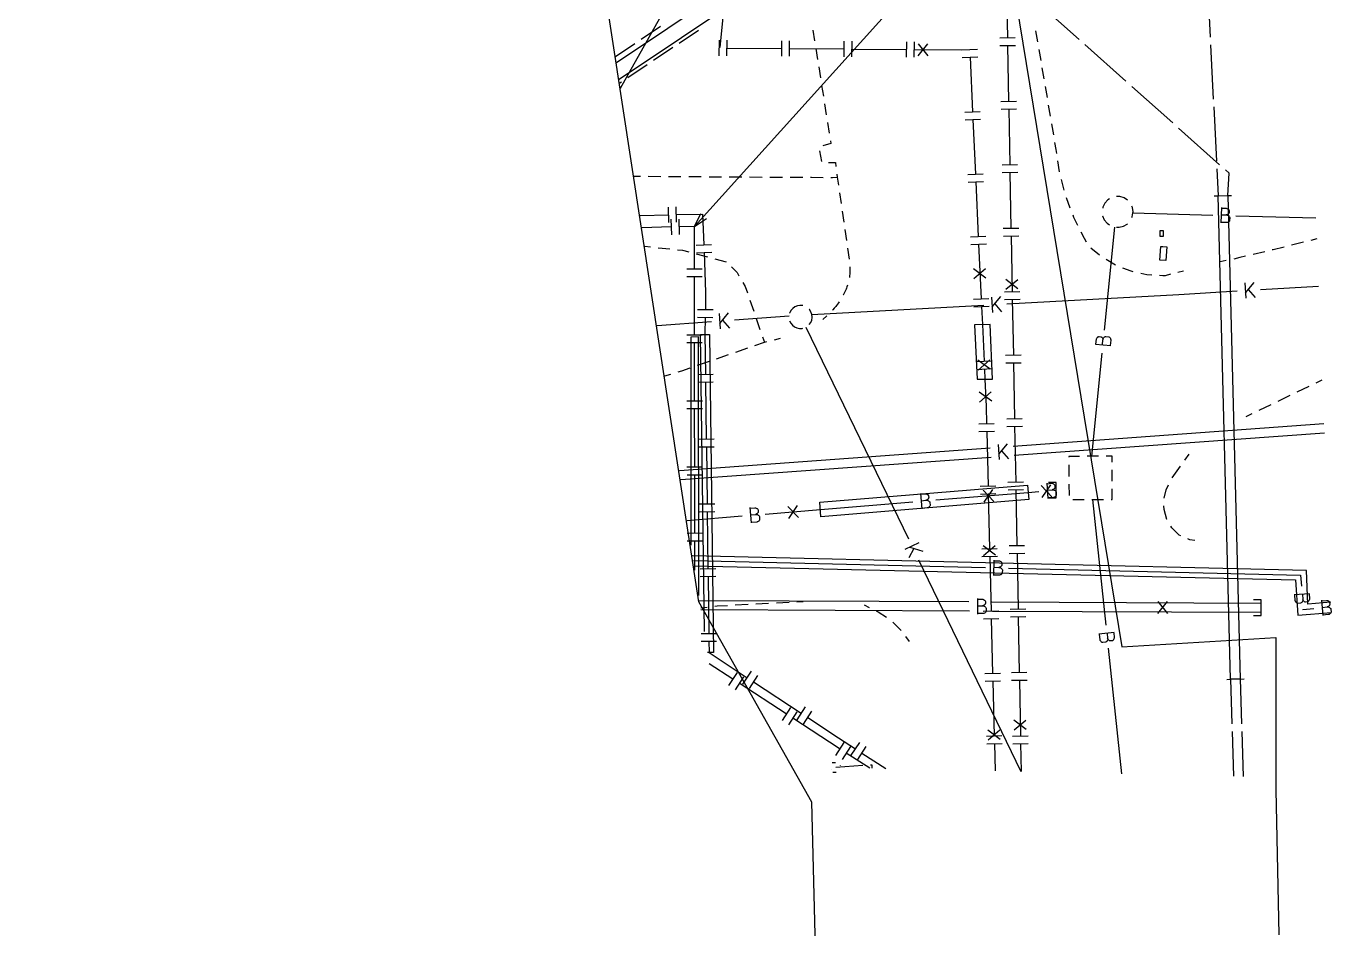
# Model space of a CAD drawing. Header units: metres. Extents: x 17721 to 17912, y 14015 to 15901.
# Drawn here: x 17765.7 to 17850.4, y 14384.3 to 14442.7 of the extents above; entities that cross this region are included whole.
import ezdxf

# ---------------------------------------------------------------- set-up
doc = ezdxf.new("R2010")
doc.units = ezdxf.units.M
for name, color, linetype in [('GC_BUILDING', 8, 'Continuous'), ('GC_CURB_EDGE', 1, 'Continuous'), ('GC_GAS_AXIS', 2, 'Continuous'), ('GC_POWER_AXIS', 40, 'Continuous'), ('GC_SEWER_AXIS', 6, 'Continuous'), ('GC_SITE_BOUNDARY', 7, 'Continuous'), ('GC_TEST_GREEN_ZONE', 3, 'Continuous'), ('GC_WATER_AXIS', 5, 'Continuous')]:
    doc.layers.add(name, color=color, linetype=linetype)

msp = doc.modelspace()

# ---------------------------------------------------------------- linework, layer by layer
at = {"layer": 'GC_BUILDING'}
for points in [[(17839.097, 14429.096), (17839.098, 14429.496), (17839.289, 14429.496), (17839.294, 14429.096)], [(17839.143, 14428.466), (17839.282, 14428.455), (17839.542, 14428.435), (17839.472, 14427.542), (17839.073, 14427.573)]]:
    msp.add_lwpolyline(points, close=True, dxfattribs=at)
at = {"layer": 'GC_CURB_EDGE'}
for points in [[(17816.625, 14442.467), (17816.736, 14441.765)], [(17831.186, 14441.707), (17831.065, 14442.418)], [(17816.814, 14441.272), (17816.925, 14440.57)], [(17831.391, 14440.504), (17831.27, 14441.215)], [(17817.004, 14440.076), (17817.115, 14439.375)], [(17831.597, 14439.301), (17831.475, 14440.011)], [(17817.193, 14438.881), (17817.304, 14438.18)], [(17831.802, 14438.097), (17831.681, 14438.808)], [(17817.382, 14437.686), (17817.494, 14436.985)], [(17832.007, 14436.894), (17831.886, 14437.604)], [(17817.572, 14436.491), (17817.683, 14435.79)], [(17832.212, 14435.69), (17832.091, 14436.401)], [(17817.761, 14435.296), (17817.787, 14435.134), (17817.268, 14434.964)], [(17832.413, 14434.486), (17832.375, 14434.738), (17832.297, 14435.198)], [(17817.053, 14434.653), (17817.176, 14433.954)], [(17817.638, 14433.904), (17818.081, 14433.9), (17818.114, 14433.635)], [(17832.594, 14433.279), (17832.487, 14433.992)], [(17805.052, 14433.004), (17805.459, 14433.002)], [(17805.959, 14432.999), (17806.774, 14432.994)], [(17807.274, 14432.991), (17808.089, 14432.986)], [(17808.589, 14432.983), (17809.404, 14432.978)], [(17809.904, 14432.975), (17810.718, 14432.97)], [(17811.218, 14432.967), (17812.033, 14432.962)], [(17812.533, 14432.959), (17813.348, 14432.954)], [(17813.848, 14432.951), (17814.663, 14432.946)], [(17815.163, 14432.943), (17815.978, 14432.939)], [(17816.478, 14432.936), (17816.541, 14432.935), (17817.293, 14432.931)], [(17817.793, 14432.928), (17817.898, 14432.927), (17818.2, 14432.94)], [(17818.175, 14433.139), (17818.2, 14432.94)], [(17818.2, 14432.94), (17818.274, 14432.436)], [(17832.896, 14432.096), (17832.715, 14432.794)], [(17818.347, 14431.941), (17818.45, 14431.239)], [(17833.289, 14430.942), (17833.036, 14431.617)], [(17818.523, 14430.744), (17818.626, 14430.042)], [(17833.773, 14429.823), (17833.519, 14430.329), (17833.465, 14430.474)], [(17818.699, 14429.547), (17818.802, 14428.845)], [(17834.336, 14428.741), (17834.201, 14428.967), (17833.996, 14429.376)], [(17805.751, 14428.476), (17806.122, 14428.435)], [(17806.619, 14428.38), (17807.363, 14428.299)], [(17847.125, 14428.423), (17846.421, 14428.249), (17846.364, 14428.236)], [(17848.372, 14428.731), (17847.611, 14428.543)], [(17849.238, 14428.945), (17848.857, 14428.851)], [(17807.86, 14428.244), (17808.179, 14428.209), (17808.592, 14428.101)], [(17809.076, 14427.975), (17809.799, 14427.786)], [(17810.283, 14427.66), (17811.007, 14427.471)], [(17818.875, 14428.35), (17818.979, 14427.647)], [(17835.184, 14427.886), (17834.623, 14428.338)], [(17836.223, 14427.249), (17835.599, 14427.609)], [(17843.376, 14427.54), (17842.992, 14427.461)], [(17844.627, 14427.83), (17844.256, 14427.743), (17843.864, 14427.647)], [(17845.877, 14428.122), (17845.114, 14427.944)], [(17811.369, 14427.136), (17811.72, 14426.776), (17811.843, 14426.564)], [(17819.025, 14427.15), (17819.027, 14427.04), (17819.026, 14426.95), (17819.019, 14426.771), (17819.013, 14426.682), (17819.001, 14426.55), (17818.986, 14426.442)], [(17837.365, 14426.824), (17837.223, 14426.855), (17836.687, 14427.063)], [(17838.565, 14426.61), (17838.242, 14426.63), (17837.854, 14426.716)], [(17840.606, 14426.87), (17840.257, 14426.779)], [(17812.094, 14426.131), (17812.251, 14425.86), (17812.392, 14425.449)], [(17818.873, 14425.956), (17818.833, 14425.843), (17818.799, 14425.753), (17818.775, 14425.694), (17818.723, 14425.574), (17818.682, 14425.486), (17818.593, 14425.309), (17818.591, 14425.305)], [(17839.773, 14426.655), (17839.422, 14426.567), (17839.282, 14426.564), (17839.063, 14426.578)], [(17812.554, 14424.976), (17812.797, 14424.269)], [(17818.331, 14424.879), (17818.279, 14424.803), (17818.162, 14424.645), (17818.101, 14424.569), (17818.007, 14424.459), (17817.91, 14424.353), (17817.885, 14424.327)], [(17812.959, 14423.796), (17813.201, 14423.089)], [(17817.53, 14423.975), (17817.277, 14423.726)], [(17813.364, 14422.616), (17813.485, 14422.262)], [(17814.138, 14422.42), (17814.533, 14422.515)], [(17811.638, 14421.623), (17812.407, 14421.889)], [(17812.879, 14422.052), (17813.485, 14422.262)], [(17813.485, 14422.262), (17813.652, 14422.302)], [(17809.157, 14420.765), (17809.23, 14420.791), (17809.925, 14421.031)], [(17810.398, 14421.194), (17811.166, 14421.46)], [(17807.046, 14420.085), (17807.436, 14420.197)], [(17807.917, 14420.336), (17808.14, 14420.4), (17808.686, 14420.596)], [(17847.971, 14419.039), (17848.754, 14419.416)], [(17849.205, 14419.632), (17849.596, 14419.82)], [(17845.502, 14417.854), (17846.286, 14418.231)], [(17846.736, 14418.447), (17847.52, 14418.823)], [(17844.66, 14417.45), (17845.052, 14417.638)], [(17840.708, 14414.634), (17840.979, 14415.005)], [(17839.877, 14413.484), (17840.414, 14414.23)], [(17839.356, 14412.173), (17839.5, 14412.716), (17839.653, 14413.038)], [(17839.531, 14410.78), (17839.527, 14410.788), (17839.353, 14411.438), (17839.349, 14411.675)], [(17840.44, 14409.721), (17840.342, 14409.762), (17839.851, 14410.244), (17839.787, 14410.351)], [(17841.347, 14409.43), (17841.017, 14409.477), (17840.901, 14409.526)], [(17809.78, 14405.09), (17809.368, 14405.039)], [(17811.105, 14405.206), (17810.42, 14405.17), (17810.277, 14405.152)], [(17812.434, 14405.275), (17811.605, 14405.231)], [(17813.763, 14405.344), (17812.933, 14405.3)], [(17815.092, 14405.413), (17814.262, 14405.369)], [(17816.006, 14405.46), (17815.591, 14405.438)], [(17820.301, 14405.07), (17819.959, 14405.244)], [(17821.399, 14404.437), (17820.843, 14404.785), (17820.777, 14404.827), (17820.747, 14404.842)], [(17822.345, 14403.6), (17821.793, 14404.134)], [(17822.87, 14402.89), (17822.648, 14403.203)]]:
    msp.add_lwpolyline(points, dxfattribs=at)
at = {"layer": 'GC_GAS_AXIS'}
for points in [[(17808.955, 14429.76), (17827.258, 14450.049), (17827.258, 14457.992)], [(17810.939, 14444.859), (17810.597, 14441.333)], [(17828.599, 14445.011), (17829.165, 14445.009), (17829.221, 14441.967)], [(17828.721, 14441.958), (17829.721, 14441.976)], [(17810.565, 14440.808), (17810.573, 14441.808)], [(17811.065, 14440.804), (17811.073, 14441.804)], [(17811.069, 14441.304), (17814.611, 14441.275)], [(17814.607, 14440.775), (17814.616, 14441.775)], [(17815.107, 14440.771), (17815.116, 14441.771)], [(17815.111, 14441.271), (17818.654, 14441.242)], [(17818.649, 14440.742), (17818.658, 14441.742)], [(17819.149, 14440.738), (17819.158, 14441.738)], [(17819.154, 14441.238), (17822.696, 14441.209)], [(17822.692, 14440.709), (17822.7, 14441.709)], [(17823.192, 14440.705), (17823.2, 14441.705)], [(17823.196, 14441.205), (17826.738, 14441.176)], [(17824.049, 14441.574), (17823.42, 14440.796)], [(17823.449, 14441.577), (17824.07, 14440.793)], [(17826.276, 14441.192), (17827.275, 14441.238)], [(17828.731, 14441.458), (17829.73, 14441.476)], [(17829.23, 14441.467), (17829.297, 14437.859)], [(17826.299, 14440.693), (17827.298, 14440.739)], [(17826.798, 14440.716), (17826.961, 14437.177)], [(17828.797, 14437.85), (17829.797, 14437.868)], [(17826.461, 14437.154), (17827.46, 14437.2)], [(17828.807, 14437.35), (17829.806, 14437.368)], [(17829.306, 14437.359), (17829.373, 14433.751)], [(17826.484, 14436.655), (17827.483, 14436.701)], [(17826.984, 14436.678), (17827.146, 14433.139)], [(17828.873, 14433.742), (17829.873, 14433.76)], [(17826.647, 14433.116), (17827.646, 14433.162)], [(17826.67, 14432.617), (17827.669, 14432.663)], [(17827.169, 14432.64), (17827.332, 14429.101)], [(17828.883, 14433.242), (17829.882, 14433.26)], [(17829.382, 14433.251), (17829.449, 14429.643)], [(17807.301, 14430.01), (17807.278, 14431.01)], [(17807.801, 14430.021), (17807.778, 14431.021)], [(17805.443, 14430.468), (17807.29, 14430.51)], [(17807.44, 14430.221), (17807.466, 14429.221)], [(17807.79, 14430.521), (17809.492, 14430.56), (17809.567, 14428.57)], [(17807.939, 14430.234), (17807.966, 14429.234)], [(17808.955, 14429.76), (17809.372, 14430.596)], [(17808.955, 14429.76), (17809.743, 14430.261)], [(17807.453, 14429.721), (17805.566, 14429.671)], [(17808.955, 14429.76), (17807.952, 14429.734)], [(17808.959, 14426.988), (17808.955, 14429.76)], [(17828.949, 14429.634), (17829.949, 14429.652)], [(17809.067, 14428.551), (17810.066, 14428.589)], [(17826.832, 14429.078), (17827.831, 14429.124)], [(17826.855, 14428.579), (17827.854, 14428.625)], [(17827.355, 14428.602), (17827.517, 14425.063)], [(17828.958, 14429.134), (17829.958, 14429.152)], [(17829.458, 14429.143), (17829.525, 14425.535)], [(17809.086, 14428.052), (17810.085, 14428.089)], [(17809.586, 14428.07), (17809.682, 14425.501), (17809.665, 14424.378)], [(17809.459, 14426.989), (17808.459, 14426.988)], [(17827.831, 14426.417), (17827.021, 14427.003)], [(17827.802, 14427.017), (17827.053, 14426.354)], [(17809.46, 14426.489), (17808.46, 14426.488)], [(17808.965, 14422.714), (17808.961, 14425.662), (17808.96, 14426.488)], [(17829.898, 14425.706), (17829.104, 14426.313)], [(17829.885, 14426.306), (17829.118, 14425.663)], [(17827.018, 14425.041), (17828.017, 14425.086)], [(17829.025, 14425.526), (17830.025, 14425.544)], [(17829.034, 14425.026), (17830.034, 14425.044)], [(17829.534, 14425.035), (17829.601, 14421.427)], [(17809.165, 14424.386), (17810.165, 14424.37)], [(17827.041, 14424.541), (17828.04, 14424.587)], [(17827.54, 14424.564), (17827.594, 14423.404), (17827.703, 14421.026)], [(17809.157, 14423.886), (17810.157, 14423.87)], [(17809.657, 14423.878), (17809.64, 14422.768), (17809.673, 14420.184)], [(17809.465, 14422.714), (17808.465, 14422.713)], [(17809.24, 14405.871), (17809.215, 14422.6), (17808.716, 14422.598), (17808.736, 14409.134)], [(17809.601, 14403.529), (17809.356, 14422.766), (17809.924, 14422.77), (17810.187, 14402.17), (17809.811, 14402.167)], [(17809.466, 14422.214), (17808.466, 14422.213)], [(17808.972, 14418.439), (17808.966, 14422.214)], [(17827.203, 14421.003), (17828.202, 14421.048)], [(17828.103, 14420.51), (17827.292, 14421.096)], [(17828.073, 14421.11), (17827.324, 14420.446)], [(17829.101, 14421.418), (17830.101, 14421.436)], [(17829.11, 14420.918), (17830.11, 14420.936)], [(17829.61, 14420.927), (17829.677, 14417.319)], [(17809.173, 14420.178), (17810.173, 14420.191)], [(17827.226, 14420.503), (17828.225, 14420.549)], [(17827.726, 14420.526), (17827.756, 14419.87), (17827.837, 14418.104), (17827.864, 14416.987)], [(17809.179, 14419.678), (17810.179, 14419.691)], [(17809.679, 14419.684), (17809.727, 14415.99)], [(17809.472, 14418.44), (17808.472, 14418.438)], [(17828.198, 14418.45), (17827.387, 14419.035)], [(17828.168, 14419.049), (17827.419, 14418.386)], [(17809.472, 14417.94), (17808.472, 14417.938)], [(17808.978, 14414.164), (17808.972, 14417.939)], [(17827.364, 14416.975), (17828.364, 14416.999)], [(17829.177, 14417.31), (17830.177, 14417.328)], [(17829.186, 14416.81), (17830.186, 14416.828)], [(17829.686, 14416.819), (17829.753, 14413.211)], [(17809.227, 14415.984), (17810.226, 14415.997)], [(17827.376, 14416.475), (17828.376, 14416.499)], [(17827.876, 14416.487), (17827.961, 14412.946)], [(17809.233, 14415.484), (17810.233, 14415.497)], [(17809.733, 14415.49), (17809.78, 14411.796)], [(17809.478, 14414.165), (17808.478, 14414.164)], [(17809.479, 14413.665), (17808.479, 14413.664)], [(17808.984, 14409.89), (17808.979, 14413.664)], [(17829.253, 14413.202), (17830.253, 14413.22)], [(17827.461, 14412.934), (17828.461, 14412.958)], [(17827.473, 14412.434), (17828.473, 14412.458)], [(17827.973, 14412.446), (17828.058, 14408.905)], [(17829.262, 14412.702), (17830.262, 14412.72)], [(17829.762, 14412.711), (17829.829, 14409.103)], [(17809.28, 14411.79), (17810.28, 14411.803)], [(17809.286, 14411.29), (17810.286, 14411.303)], [(17809.786, 14411.296), (17809.834, 14407.602)], [(17809.484, 14409.891), (17808.484, 14409.889)], [(17809.485, 14409.391), (17808.485, 14409.389)], [(17808.988, 14407.503), (17808.985, 14409.39)], [(17827.558, 14408.893), (17828.558, 14408.917)], [(17828.445, 14408.475), (17827.647, 14409.078)], [(17828.428, 14409.075), (17827.664, 14408.428)], [(17829.329, 14409.093), (17830.329, 14409.112)], [(17827.57, 14408.393), (17828.57, 14408.417)], [(17828.07, 14408.405), (17828.116, 14406.497), (17828.158, 14404.864)], [(17829.338, 14408.594), (17830.338, 14408.612)], [(17829.838, 14408.603), (17829.905, 14404.995)], [(17809.334, 14407.596), (17810.334, 14407.609)], [(17809.34, 14407.096), (17810.34, 14407.109)], [(17809.84, 14407.102), (17809.887, 14403.408)], [(17827.658, 14404.851), (17828.657, 14404.876)], [(17829.405, 14404.985), (17830.405, 14405.004)], [(17827.67, 14404.351), (17828.67, 14404.377)], [(17828.17, 14404.364), (17828.26, 14400.823)], [(17829.414, 14404.486), (17830.414, 14404.504)], [(17829.914, 14404.495), (17829.981, 14400.887)], [(17809.387, 14403.402), (17810.387, 14403.415)], [(17809.394, 14402.902), (17810.394, 14402.915)], [(17809.894, 14402.909), (17809.903, 14402.168), (17812.37, 14400.544)], [(17811.444, 14400.454), (17809.923, 14401.446)], [(17811.717, 14400.873), (17811.171, 14400.035)], [(17812.136, 14400.6), (17811.589, 14399.762)], [(17812.095, 14400.127), (17812.645, 14400.962)], [(17812.513, 14399.852), (17813.063, 14400.687)], [(17827.761, 14400.81), (17828.76, 14400.835)], [(17829.481, 14400.877), (17830.481, 14400.896)], [(17814.904, 14398.196), (17811.862, 14400.181)], [(17812.788, 14400.269), (17815.874, 14398.239)], [(17827.773, 14400.31), (17828.773, 14400.336)], [(17828.273, 14400.323), (17828.363, 14396.782)], [(17829.49, 14400.378), (17830.49, 14400.396)], [(17829.99, 14400.387), (17830.057, 14396.779)], [(17815.178, 14398.615), (17814.631, 14397.777)], [(17815.596, 14398.342), (17815.05, 14397.504)], [(17818.365, 14395.939), (17818.329, 14395.962), (17815.323, 14397.923)], [(17815.599, 14397.821), (17816.149, 14398.656)], [(17816.017, 14397.546), (17816.567, 14398.381)], [(17816.292, 14397.964), (17818.291, 14396.648), (17819.383, 14395.941)], [(17828.745, 14396.553), (17827.947, 14397.155)], [(17828.728, 14397.153), (17827.965, 14396.505)], [(17830.425, 14397.182), (17829.631, 14397.79)], [(17830.412, 14397.782), (17829.645, 14397.14)], [(17818.635, 14396.36), (17818.096, 14395.518)], [(17819.112, 14395.522), (17819.655, 14396.361)], [(17827.864, 14396.769), (17828.863, 14396.795)], [(17827.876, 14396.269), (17828.876, 14396.295)], [(17828.376, 14396.282), (17828.421, 14394.511)], [(17829.557, 14396.769), (17830.557, 14396.788)], [(17829.566, 14396.269), (17830.566, 14396.288)], [(17830.066, 14396.279), (17830.099, 14394.475)], [(17819.056, 14396.09), (17818.517, 14395.248)], [(17820.316, 14394.689), (17818.786, 14395.669)], [(17819.531, 14395.25), (17820.075, 14396.09)], [(17819.803, 14395.67), (17821.354, 14394.666)]]:
    msp.add_lwpolyline(points, dxfattribs=at)
msp.add_lwpolyline([(17827.096, 14423.394), (17827.259, 14419.86), (17828.253, 14419.879), (17828.091, 14423.413)], close=True, dxfattribs=at)
at = {"layer": 'GC_POWER_AXIS'}
for points in [[(17842.176, 14445.515), (17842.348, 14442.006)], [(17833.854, 14441.86), (17831.195, 14444.231)], [(17836.887, 14439.157), (17834.228, 14441.528)], [(17842.372, 14441.507), (17842.544, 14437.998)], [(17839.92, 14436.454), (17837.261, 14438.824)], [(17842.569, 14437.498), (17842.741, 14433.99)], [(17842.953, 14433.75), (17840.293, 14436.121)], [(17842.765, 14433.49), (17842.851, 14431.736)], [(17843.475, 14431.752), (17843.577, 14433.194), (17843.326, 14433.417)], [(17843.475, 14431.752), (17843.725, 14431.759)], [(17842.601, 14431.73), (17842.851, 14431.736)], [(17843.417, 14400.439), (17843.667, 14400.445)], [(17843.667, 14400.444), (17843.751, 14397.558)], [(17844.291, 14400.461), (17844.541, 14400.468)], [(17844.291, 14400.462), (17844.375, 14397.561)], [(17843.766, 14397.059), (17843.85, 14394.173)], [(17844.39, 14397.061), (17844.475, 14394.159)], [(17817.822, 14394.629), (17817.828, 14394.614)], [(17817.881, 14395.054), (17818.094, 14395.064)], [(17818.109, 14394.752), (17819.854, 14394.873)], [(17818.395, 14394.876), (17818.401, 14394.861)], [(17820.353, 14394.908), (17820.452, 14394.915), (17820.452, 14394.686)], [(17817.909, 14394.431), (17818.123, 14394.44)]]:
    msp.add_lwpolyline(points, dxfattribs=at)
msp.add_lwpolyline([(17842.851, 14431.736), (17843.475, 14431.752), (17844.291, 14400.461), (17843.667, 14400.445)], close=True, dxfattribs=at)
at = {"layer": 'GC_SEWER_AXIS'}
for points in [[(17803.914, 14440.373), (17823.907, 14453.756)], [(17804.082, 14439.282), (17824.271, 14452.796)], [(17804.17, 14438.716), (17809.548, 14448.294)], [(17805.512, 14441.879), (17806.755, 14442.718)], [(17809.215, 14442.44), (17807.969, 14441.605)], [(17803.854, 14440.76), (17805.098, 14441.599)], [(17807.553, 14441.327), (17806.307, 14440.492)], [(17805.892, 14440.214), (17804.646, 14439.379)], [(17804.23, 14439.1), (17804.122, 14439.028)], [(17844.589, 14426.1), (17844.648, 14425.111)], [(17844.627, 14425.463), (17845.189, 14426.135)], [(17845.588, 14425.674), (17849.359, 14425.899)], [(17828.192, 14425.179), (17828.246, 14424.19)], [(17828.227, 14424.542), (17828.791, 14425.212)], [(17829.188, 14424.749), (17840.32, 14425.36), (17844.091, 14425.585)], [(17844.805, 14425.676), (17845.247, 14425.147)], [(17810.604, 14423.483), (17811.156, 14424.162)], [(17815.969, 14424.63), (17815.965, 14424.631), (17815.792, 14424.643), (17815.622, 14424.615), (17815.462, 14424.549), (17815.322, 14424.448), (17815.208, 14424.317), (17815.128, 14424.164), (17815.121, 14424.139)], [(17816.393, 14423.404), (17816.483, 14423.53), (17816.549, 14423.69), (17816.577, 14423.86), (17816.577, 14423.894), (17816.559, 14424.055), (17816.558, 14424.065), (17816.499, 14424.228), (17816.404, 14424.373), (17816.394, 14424.383)], [(17816.559, 14424.055), (17827.69, 14424.667)], [(17828.406, 14424.755), (17828.845, 14424.223)], [(17806.543, 14423.342), (17810.065, 14423.598)], [(17810.557, 14424.119), (17810.629, 14423.131)], [(17810.779, 14423.698), (17811.227, 14423.174)], [(17811.561, 14423.706), (17815.084, 14423.962)], [(17815.12, 14423.648), (17815.19, 14423.498), (17815.298, 14423.363), (17815.433, 14423.256), (17815.59, 14423.182), (17815.759, 14423.147), (17815.932, 14423.151), (17815.968, 14423.16)], [(17816.18, 14423.237), (17822.809, 14409.531)], [(17829.597, 14415.536), (17849.707, 14416.999)], [(17828.668, 14415.014), (17829.22, 14415.693)], [(17829.654, 14414.939), (17849.73, 14416.399)], [(17807.991, 14413.964), (17828.1, 14415.427)], [(17808.082, 14413.369), (17828.158, 14414.83)], [(17828.621, 14415.65), (17828.693, 14414.662)], [(17828.843, 14415.229), (17829.291, 14414.705)], [(17823.475, 14409.266), (17822.583, 14408.835)], [(17823.165, 14408.905), (17822.844, 14408.295)], [(17822.901, 14408.989), (17823.736, 14408.726)], [(17823.462, 14408.181), (17830.091, 14394.475)]]:
    msp.add_lwpolyline(points, dxfattribs=at)
at = {"layer": 'GC_SITE_BOUNDARY'}
for points in [[(17850.139, 14772.532), (17850.294, 14759.991), (17850.409, 14755.66), (17830.593, 14755.281), (17830.798, 14726.659), (17837.569, 14726.802), (17838.745, 14682.32), (17839.207, 14655.727), (17842.064, 14562.734), (17842.501, 14548.332), (17842.858, 14536.55), (17843.084, 14528.422), (17818.75, 14528.239), (17819.388, 14507.687), (17836.633, 14402.551), (17846.599, 14403.137), (17846.589, 14393.289), (17846.788, 14383.899)], [(17818.8, 14303.37), (17816.559, 14392.485), (17809.24, 14405.45), (17803.02, 14445.974), (17782.273, 14444.706), (17782.052, 14503.168), (17769.268, 14502.844), (17765.706, 14536.734), (17768.384, 14549.616), (17769.012, 14558.235)]]:
    msp.add_lwpolyline(points, dxfattribs=at)
at = {"layer": 'GC_TEST_GREEN_ZONE'}
for points in [[(17850.139, 14772.532), (17850.294, 14759.991), (17850.409, 14755.66), (17830.593, 14755.281), (17830.798, 14726.659), (17837.569, 14726.802), (17838.745, 14682.32), (17839.207, 14655.727), (17842.064, 14562.734), (17842.501, 14548.332), (17842.858, 14536.55), (17843.084, 14528.422), (17818.75, 14528.239), (17819.388, 14507.687), (17836.633, 14402.551), (17846.599, 14403.137), (17846.589, 14393.289), (17846.788, 14383.899)], [(17818.8, 14303.37), (17816.559, 14392.485), (17809.24, 14405.45), (17803.02, 14445.974), (17782.273, 14444.706), (17782.052, 14503.168), (17769.268, 14502.844), (17765.706, 14536.734), (17768.384, 14549.616), (17769.012, 14558.235)]]:
    msp.add_lwpolyline(points, dxfattribs=at)
at = {"layer": 'GC_WATER_AXIS'}
for points in [[(17835.817, 14431.535), (17835.707, 14431.468), (17835.518, 14431.258), (17835.395, 14431.005), (17835.385, 14430.946)], [(17836.982, 14431.466), (17836.771, 14431.604), (17836.502, 14431.687), (17836.284, 14431.69)], [(17837.345, 14430.643), (17837.347, 14430.699), (17837.307, 14430.978), (17837.268, 14431.064)], [(17843.066, 14430.977), (17843.038, 14429.98)], [(17843.065, 14430.94), (17843.384, 14430.931), (17843.414, 14430.925), (17843.463, 14430.905), (17843.509, 14430.875), (17843.527, 14430.86), (17843.544, 14430.841), (17843.558, 14430.816), (17843.57, 14430.786), (17843.573, 14430.771), (17843.57, 14430.655), (17843.564, 14430.633), (17843.55, 14430.603), (17843.534, 14430.583), (17843.517, 14430.563), (17843.489, 14430.544), (17843.453, 14430.526), (17843.42, 14430.514), (17843.374, 14430.504)], [(17835.379, 14430.451), (17835.379, 14430.446), (17835.488, 14430.186), (17835.666, 14429.967), (17835.817, 14429.862)], [(17837.272, 14430.332), (17837.29, 14430.367), (17837.345, 14430.643)], [(17837.345, 14430.643), (17842.51, 14430.495)], [(17843.374, 14430.504), (17843.413, 14430.499), (17843.446, 14430.494), (17843.494, 14430.478), (17843.523, 14430.46), (17843.551, 14430.441), (17843.58, 14430.408), (17843.599, 14430.372), (17843.608, 14430.34), (17843.602, 14430.15), (17843.598, 14430.131), (17843.586, 14430.106), (17843.565, 14430.076), (17843.532, 14430.049), (17843.504, 14430.031), (17843.456, 14430.012), (17843.428, 14430.004), (17843.401, 14430.002), (17843.039, 14430.013)], [(17843.053, 14430.513), (17843.374, 14430.504)], [(17844.01, 14430.452), (17849.175, 14430.304)], [(17835.499, 14423.042), (17836.165, 14429.715)], [(17836.284, 14429.71), (17836.447, 14429.704), (17836.721, 14429.771), (17836.965, 14429.912), (17836.982, 14429.931)], [(17834.945, 14422.134), (17834.977, 14422.451), (17834.986, 14422.48), (17835.009, 14422.529), (17835.042, 14422.572), (17835.058, 14422.589), (17835.079, 14422.604), (17835.104, 14422.617), (17835.135, 14422.627), (17835.151, 14422.629), (17835.266, 14422.617), (17835.288, 14422.61), (17835.316, 14422.594), (17835.335, 14422.577), (17835.354, 14422.558), (17835.371, 14422.528), (17835.386, 14422.491), (17835.396, 14422.458), (17835.403, 14422.411)], [(17835.403, 14422.411), (17835.41, 14422.449), (17835.417, 14422.482), (17835.437, 14422.529), (17835.457, 14422.557), (17835.478, 14422.583), (17835.513, 14422.61), (17835.55, 14422.627), (17835.583, 14422.633), (17835.772, 14422.614), (17835.79, 14422.608), (17835.815, 14422.594), (17835.843, 14422.571), (17835.868, 14422.537), (17835.883, 14422.507), (17835.899, 14422.459), (17835.906, 14422.43), (17835.905, 14422.402), (17835.869, 14422.042)], [(17834.909, 14422.137), (17835.902, 14422.038)], [(17835.371, 14422.091), (17835.403, 14422.411)], [(17834.685, 14414.875), (17835.35, 14421.549)], [(17833.877, 14414.874), (17833.192, 14414.874), (17833.192, 14414.817)], [(17834.685, 14414.875), (17834.377, 14414.875)], [(17835.118, 14414.875), (17834.685, 14414.875)], [(17835.989, 14414.505), (17835.989, 14414.875), (17835.618, 14414.875)], [(17833.195, 14414.317), (17833.198, 14413.575)], [(17835.989, 14413.263), (17835.989, 14414.005)], [(17831.759, 14413.14), (17831.841, 14412.146)], [(17831.762, 14413.103), (17832.079, 14413.13), (17832.11, 14413.127), (17832.161, 14413.112), (17832.21, 14413.088), (17832.23, 14413.075), (17832.248, 14413.057), (17832.265, 14413.035), (17832.281, 14413.006), (17832.286, 14412.991), (17832.295, 14412.876), (17832.291, 14412.853), (17832.281, 14412.822), (17832.268, 14412.801), (17832.253, 14412.779), (17832.226, 14412.756), (17832.193, 14412.734), (17832.162, 14412.719), (17832.117, 14412.704)], [(17831.866, 14412.191), (17832.366, 14412.191), (17832.366, 14413.191), (17831.866, 14413.191)], [(17823.588, 14412.465), (17823.67, 14411.471)], [(17823.591, 14412.429), (17823.908, 14412.455), (17823.939, 14412.452), (17823.99, 14412.437), (17824.039, 14412.413), (17824.059, 14412.4), (17824.077, 14412.383), (17824.094, 14412.36), (17824.11, 14412.331), (17824.115, 14412.317), (17824.124, 14412.201), (17824.12, 14412.178), (17824.11, 14412.148), (17824.097, 14412.126), (17824.082, 14412.104), (17824.055, 14412.081), (17824.022, 14412.06), (17823.991, 14412.044), (17823.946, 14412.029)], [(17824.584, 14412.048), (17830.562, 14412.542), (17831.26, 14412.6)], [(17827.657, 14412.677), (17828.347, 14411.953)], [(17828.255, 14412.729), (17827.699, 14411.897)], [(17831.402, 14412.987), (17832.092, 14412.262)], [(17832, 14413.038), (17831.444, 14412.207)], [(17831.797, 14412.677), (17832.117, 14412.704)], [(17832.117, 14412.704), (17832.156, 14412.703), (17832.19, 14412.702), (17832.239, 14412.691), (17832.27, 14412.677), (17832.3, 14412.661), (17832.332, 14412.632), (17832.356, 14412.598), (17832.367, 14412.567), (17832.383, 14412.377), (17832.381, 14412.358), (17832.372, 14412.331), (17832.354, 14412.3), (17832.325, 14412.269), (17832.298, 14412.249), (17832.253, 14412.224), (17832.226, 14412.213), (17832.199, 14412.208), (17831.838, 14412.178)], [(17833.201, 14413.075), (17833.204, 14412.333)], [(17835.933, 14412.077), (17835.989, 14412.077), (17835.989, 14412.763)], [(17812.552, 14411.554), (17812.634, 14410.56)], [(17812.555, 14411.518), (17812.873, 14411.544), (17812.903, 14411.541), (17812.955, 14411.526), (17813.004, 14411.502), (17813.024, 14411.489), (17813.042, 14411.472), (17813.059, 14411.449), (17813.074, 14411.42), (17813.079, 14411.405), (17813.089, 14411.29), (17813.085, 14411.267), (17813.074, 14411.236), (17813.061, 14411.215), (17813.046, 14411.193), (17813.02, 14411.17), (17812.986, 14411.149), (17812.956, 14411.133), (17812.911, 14411.118)], [(17813.548, 14411.137), (17817.11, 14411.431), (17823.089, 14411.925)], [(17815.011, 14411.633), (17815.701, 14410.909)], [(17815.608, 14411.685), (17815.053, 14410.853)], [(17823.626, 14412.003), (17823.946, 14412.029)], [(17823.946, 14412.029), (17823.985, 14412.029), (17824.019, 14412.028), (17824.068, 14412.017), (17824.099, 14412.002), (17824.129, 14411.986), (17824.161, 14411.957), (17824.185, 14411.923), (17824.196, 14411.892), (17824.212, 14411.703), (17824.21, 14411.684), (17824.201, 14411.657), (17824.183, 14411.625), (17824.154, 14411.595), (17824.127, 14411.574), (17824.082, 14411.55), (17824.055, 14411.538), (17824.028, 14411.533), (17823.667, 14411.504)], [(17833.449, 14412.077), (17834.191, 14412.077)], [(17834.691, 14412.077), (17834.725, 14412.077)], [(17834.725, 14412.077), (17835.582, 14403.951)], [(17834.725, 14412.077), (17835.433, 14412.077)], [(17808.491, 14410.72), (17812.053, 14411.014)], [(17812.59, 14411.092), (17812.911, 14411.118)], [(17812.911, 14411.118), (17812.949, 14411.117), (17812.983, 14411.116), (17813.033, 14411.106), (17813.064, 14411.091), (17813.093, 14411.075), (17813.126, 14411.046), (17813.149, 14411.012), (17813.161, 14410.981), (17813.177, 14410.791), (17813.175, 14410.773), (17813.166, 14410.746), (17813.148, 14410.714), (17813.118, 14410.684), (17813.092, 14410.663), (17813.047, 14410.638), (17813.02, 14410.627), (17812.993, 14410.622), (17812.632, 14410.592)], [(17850.159, 14405.427), (17848.659, 14405.307), (17848.584, 14407.479), (17808.844, 14408.438)], [(17808.891, 14408.132), (17827.795, 14407.673)], [(17828.348, 14408.157), (17828.324, 14407.16)], [(17828.347, 14408.12), (17828.666, 14408.113), (17828.696, 14408.106), (17828.746, 14408.086), (17828.792, 14408.057), (17828.81, 14408.042), (17828.826, 14408.023), (17828.841, 14407.998), (17828.853, 14407.968), (17828.856, 14407.953), (17828.854, 14407.837), (17828.847, 14407.815), (17828.834, 14407.786), (17828.818, 14407.765), (17828.801, 14407.745), (17828.772, 14407.725), (17828.737, 14407.708), (17828.705, 14407.695), (17828.658, 14407.685)], [(17808.943, 14407.797), (17847.863, 14406.881), (17848.013, 14404.597), (17850.184, 14404.771)], [(17828.658, 14407.685), (17828.697, 14407.681), (17828.73, 14407.676), (17828.778, 14407.66), (17828.808, 14407.642), (17828.835, 14407.623), (17828.864, 14407.591), (17828.884, 14407.555), (17828.893, 14407.523), (17828.888, 14407.332), (17828.884, 14407.314), (17828.872, 14407.288), (17828.851, 14407.258), (17828.818, 14407.231), (17828.79, 14407.213), (17828.743, 14407.194), (17828.715, 14407.185), (17828.687, 14407.184), (17828.325, 14407.192)], [(17828.337, 14407.693), (17828.658, 14407.685)], [(17829.294, 14407.636), (17848.198, 14407.177), (17848.245, 14406.479)], [(17809.289, 14405.551), (17826.714, 14405.469)], [(17827.281, 14405.664), (17827.276, 14404.666)], [(17827.281, 14405.627), (17827.6, 14405.626), (17827.629, 14405.62), (17827.68, 14405.601), (17827.726, 14405.573), (17827.745, 14405.558), (17827.762, 14405.539), (17827.776, 14405.515), (17827.789, 14405.485), (17827.793, 14405.47), (17827.792, 14405.354), (17827.787, 14405.332), (17827.774, 14405.302), (17827.758, 14405.281), (17827.742, 14405.261), (17827.713, 14405.24), (17827.678, 14405.222), (17827.646, 14405.209), (17827.6, 14405.198)], [(17845.138, 14404.58), (17845.638, 14404.58), (17845.638, 14405.58), (17845.138, 14405.58)], [(17848.778, 14405.972), (17847.783, 14405.904)], [(17848.337, 14405.62), (17848.336, 14405.581), (17848.334, 14405.547), (17848.323, 14405.498), (17848.308, 14405.467), (17848.291, 14405.438), (17848.262, 14405.406), (17848.228, 14405.383), (17848.197, 14405.371), (17848.007, 14405.358), (17847.988, 14405.361), (17847.961, 14405.37), (17847.93, 14405.389), (17847.9, 14405.419), (17847.879, 14405.445), (17847.855, 14405.49), (17847.844, 14405.518), (17847.84, 14405.545), (17847.816, 14405.906)], [(17848.315, 14405.94), (17848.337, 14405.62)], [(17848.742, 14405.969), (17848.763, 14405.651), (17848.76, 14405.621), (17848.745, 14405.569), (17848.72, 14405.521), (17848.706, 14405.501), (17848.689, 14405.483), (17848.666, 14405.467), (17848.637, 14405.452), (17848.622, 14405.447), (17848.506, 14405.439), (17848.484, 14405.443), (17848.453, 14405.454), (17848.432, 14405.468), (17848.41, 14405.483), (17848.388, 14405.51), (17848.366, 14405.544), (17848.351, 14405.575), (17848.337, 14405.62)], [(17849.546, 14405.562), (17849.626, 14404.567)], [(17849.549, 14405.525), (17849.867, 14405.551), (17849.897, 14405.547), (17849.949, 14405.533), (17849.998, 14405.509), (17850.017, 14405.495), (17850.036, 14405.478), (17850.052, 14405.455), (17850.068, 14405.426), (17850.073, 14405.412), (17850.082, 14405.296), (17850.078, 14405.273), (17850.068, 14405.243), (17850.054, 14405.221), (17850.039, 14405.199), (17850.013, 14405.176), (17849.979, 14405.155), (17849.949, 14405.14), (17849.903, 14405.125)], [(17809.382, 14404.95), (17826.759, 14404.869)], [(17827.6, 14405.198), (17827.639, 14405.194), (17827.672, 14405.19), (17827.721, 14405.175), (17827.75, 14405.158), (17827.778, 14405.139), (17827.808, 14405.107), (17827.828, 14405.072), (17827.838, 14405.04), (17827.837, 14404.85), (17827.833, 14404.831), (17827.822, 14404.805), (17827.801, 14404.775), (17827.769, 14404.747), (17827.741, 14404.729), (17827.694, 14404.708), (17827.666, 14404.699), (17827.639, 14404.697), (17827.276, 14404.699)], [(17827.279, 14405.199), (17827.6, 14405.198)], [(17828.214, 14405.462), (17845.639, 14405.38)], [(17828.259, 14404.862), (17845.637, 14404.78)], [(17839.555, 14405.485), (17838.929, 14404.704)], [(17838.955, 14405.485), (17839.579, 14404.703)], [(17848.347, 14404.982), (17848.348, 14404.967), (17849.046, 14405.023)], [(17849.583, 14405.099), (17849.903, 14405.125)], [(17849.903, 14405.125), (17849.942, 14405.124), (17849.976, 14405.123), (17850.026, 14405.112), (17850.057, 14405.098), (17850.086, 14405.081), (17850.118, 14405.052), (17850.142, 14405.018), (17850.154, 14404.987), (17850.169, 14404.797), (17850.166, 14404.779), (17850.157, 14404.752), (17850.139, 14404.72), (17850.11, 14404.69), (17850.083, 14404.669), (17850.039, 14404.645), (17850.011, 14404.633), (17849.984, 14404.629), (17849.623, 14404.6)], [(17836.133, 14403.464), (17835.141, 14403.359)], [(17835.705, 14403.096), (17835.706, 14403.057), (17835.706, 14403.023), (17835.696, 14402.973), (17835.682, 14402.942), (17835.667, 14402.912), (17835.638, 14402.879), (17835.605, 14402.855), (17835.574, 14402.842), (17835.385, 14402.822), (17835.366, 14402.824), (17835.339, 14402.833), (17835.307, 14402.85), (17835.276, 14402.878), (17835.254, 14402.904), (17835.229, 14402.949), (17835.217, 14402.975), (17835.212, 14403.003), (17835.174, 14403.363)], [(17835.672, 14403.415), (17835.705, 14403.096)], [(17836.097, 14403.46), (17836.13, 14403.143), (17836.128, 14403.113), (17836.115, 14403.061), (17836.092, 14403.011), (17836.079, 14402.991), (17836.062, 14402.973), (17836.039, 14402.955), (17836.011, 14402.939), (17835.997, 14402.934), (17835.881, 14402.922), (17835.859, 14402.925), (17835.827, 14402.935), (17835.805, 14402.947), (17835.783, 14402.962), (17835.76, 14402.988), (17835.738, 14403.021), (17835.721, 14403.051), (17835.705, 14403.096)], [(17835.739, 14402.459), (17836.596, 14394.332)]]:
    msp.add_lwpolyline(points, dxfattribs=at)
msp.add_lwpolyline([(17817.073, 14411.898), (17830.525, 14413.009), (17830.599, 14412.075), (17817.147, 14410.965)], close=True, dxfattribs=at)

doc.saveas('drawing.dxf')
